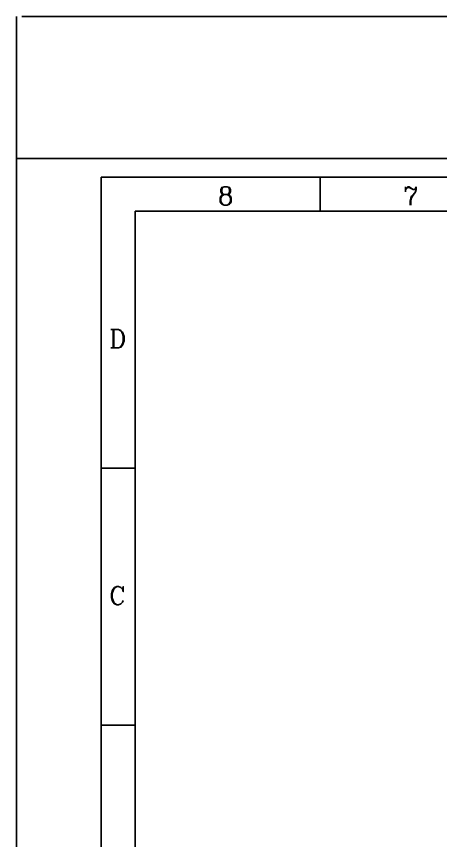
# Model space of a CAD drawing. Header units: millimetres. Extents: x 3277 to 3597, y 1666 to 1905.
# Drawn here: x 3276.9 to 3356.5, y 1750.7 to 1905.4 of the extents above; entities that cross this region are included whole.
import ezdxf

# ---------------------------------------------------------------- set-up
doc = ezdxf.new("R2010")
doc.units = ezdxf.units.MM
doc.layers.add('1-标准图框', color=40, linetype='Continuous')
doc.layers.add('5-PIN文字', color=7, linetype='Continuous')
doc.styles.add('ROMANC', font='romanc.shx', dxfattribs={"bigfont": 'gbcbig.shx'})

msp = doc.modelspace()

# ---------------------------------------------------------------- linework, layer by layer
at = {"layer": '1-标准图框', "color": 7}
for p, q in [((3333.864, 1868.816), (3333.864, 1875.178)), ((3299.118, 1820.611), (3292.756, 1820.611)), ((3299.118, 1772.406), (3292.756, 1772.406))]:
    msp.add_line(p, q, dxfattribs=at)
for points in [[(3292.756, 1875.178), (3583.454, 1875.178), (3583.454, 1669.634), (3292.756, 1669.634)], [(3299.118, 1868.816), (3577.092, 1868.816), (3577.092, 1675.996), (3299.118, 1675.996)]]:
    msp.add_lwpolyline(points, close=True, dxfattribs=at)
at = {"layer": '5-PIN文字'}
msp.add_line((3597.177, 1905.353), (3277.889, 1905.353), dxfattribs=at)
for points in [[(3596.669, 1905.353), (3596.669, 1665.507), (3596.669, 1878.704), (3276.873, 1878.704)], [(3276.873, 1665.507), (3596.669, 1665.507), (3276.873, 1665.507), (3276.873, 1905.353)]]:
    msp.add_lwpolyline(points, dxfattribs=at)

# ---------------------------------------------------------------- texts
at = {"layer": '1-标准图框', "color": 7, "style": 'ROMANC'}
for s, p in [('8', (3314.664, 1869.978)), ('7', (3349.411, 1869.978)), ('D', (3294.27, 1843.171)), ('C', (3294.27, 1794.966))]:
    msp.add_text(s, height=3.426, dxfattribs=at).set_placement(p)

doc.saveas('drawing.dxf')
